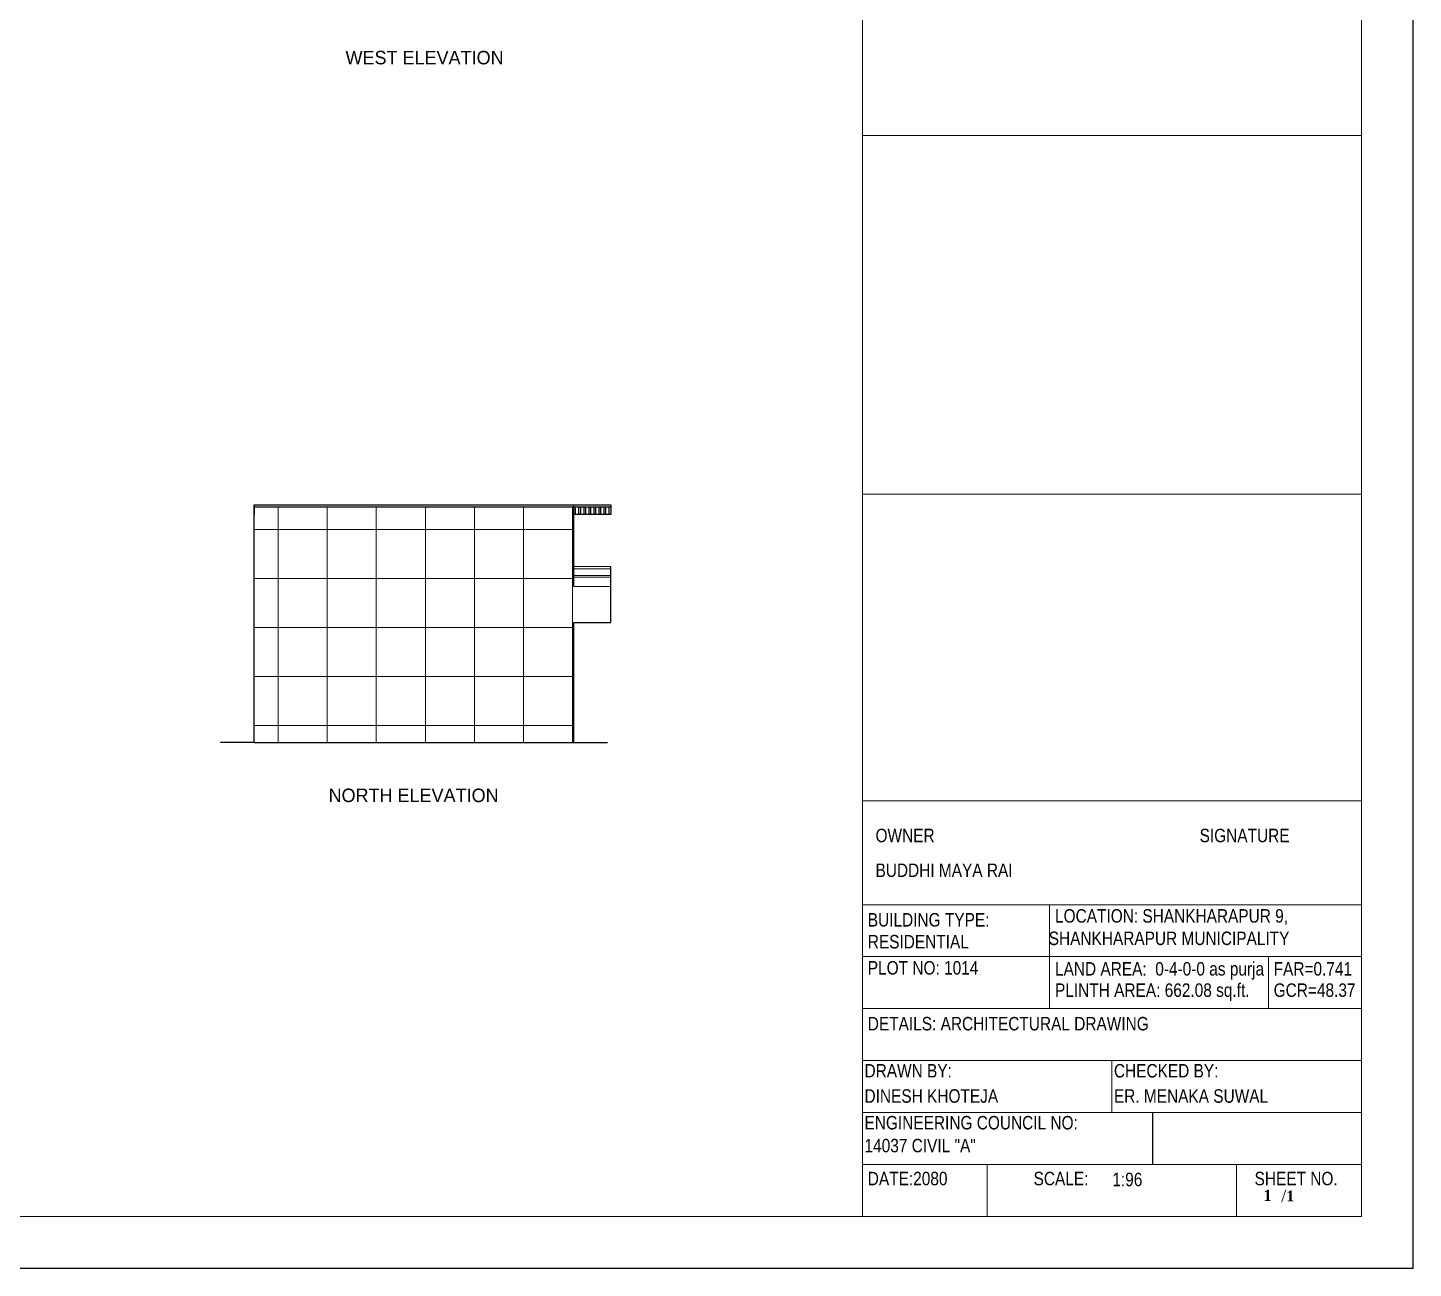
# Model space of a CAD drawing. Header units: inches. Extents: x 10143 to 23587, y -150 to 2442.
# Drawn here: x 19047 to 20282, y -150 to 956 of the extents above; entities that cross this region are included whole.
import ezdxf
from ezdxf.enums import TextEntityAlignment as Align

# ---------------------------------------------------------------- set-up
doc = ezdxf.new("R2010")
doc.units = ezdxf.units.IN
doc.header["$LTSCALE"] = 0.5
doc.header["$MEASUREMENT"] = 0
doc.layers.add('A-Wall', color=7, linetype='Continuous')
for name, color, linetype, lineweight in [('A_hatch', 253, 'Continuous', 5), ('DW TEXT', 92, 'Continuous', 15), ('ELE1', 3, 'Continuous', 9), ('ELEVATION', 85, 'Continuous', 9), ('TEXT', 220, 'Continuous', 9), ('Text 0.200', 122, 'Continuous', 20), ('Toilet', 7, 'Continuous', 25)]:
    doc.layers.add(name, color=color, linetype=linetype, lineweight=lineweight)
doc.styles.add('CEN', font='GOTHIC.TTF')
doc.styles.add('ordinary', font='ARIALN.TTF')
doc.styles.get("Standard").update_dxf_attribs({"font": 'arial.ttf'})

msp = doc.modelspace()

# ---------------------------------------------------------------- hatches: boundary and pattern name
at = {"layer": 'A_hatch', "ltscale": 5}
h = msp.add_hatch(dxfattribs=at)
h.set_pattern_fill('ANSI37', color=11, scale=350, angle=45)
h.set_pattern_definition([(90, (13188.888, 3352.15), (-43.75, 0), []), (180, (13188.888, 3352.15), (-4e-15, -43.75), [])])
h.paths.add_polyline_path([(19533.8, 318.4), (19533.8, 425.4), (19566.8, 425.4), (19566.8, 430.4), (19566.8, 457.4), (19533.8, 457.4), (19533.8, 528.4), (19248.9, 528.4), (19248.9, 521.6), (19248.9, 430.4), (19248.9, 318.4)])
at = {"layer": 'Toilet'}
h = msp.add_hatch(dxfattribs=at)
h.set_pattern_fill('ANSI32', color=256, scale=12, angle=45)
h.set_pattern_definition([(90, (5660.3564, 713.171), (-4.5, 0), []), (90, (5661.8564, 714.671), (-4.5, 0), [])])
h.paths.add_polyline_path([(19533.8, 528.4), (19533.8, 521.6), (19566.8, 521.6), (19566.8, 528.4)])

# ---------------------------------------------------------------- linework, layer by layer
at = {"layer": 'A-Wall', "ltscale": 50}
msp.add_line((20049.7, -11.5), (20049.7, -57.8), dxfattribs=at)
at = {"layer": 'A_hatch', "color": 11, "ltscale": 5}
for p, q in [((19566.8, 475.4), (19533.8, 475.4)), ((19566.8, 473.4), (19533.8, 473.4)), ((19566.8, 467.4), (19533.8, 467.4)), ((19566.8, 465.9), (19533.8, 465.9)), ((19533.8, 457.4), (19566.8, 457.4))]:
    msp.add_line(p, q, dxfattribs=at)
at = {"layer": 'Defpoints'}
msp.add_lwpolyline([(20282.1, 2097.5), (17104.5, 2097.5), (17104.5, -150.4), (20282.1, -150.4)], close=True, dxfattribs=at)
at = {"layer": 'ELE1'}
for p, q in [((19791.1, -104.1), (19791.1, 2051.2)), ((20235.8, 859.6), (19791.1, 859.6)), ((20235.8, 539.9), (19791.1, 539.9))]:
    msp.add_line(p, q, dxfattribs=at)
msp.add_lwpolyline([(17150.8, 2051.2), (20235.8, 2051.2), (20235.8, -104.1), (17150.8, -104.1)], close=True, dxfattribs=at)
at = {"layer": 'ELEVATION'}
msp.add_line((19566.8, 475.4), (19566.8, 435.4), dxfattribs=at)
at = {"layer": 'TEXT'}
for p, q in [((19791.1, 266.4), (20235.8, 266.4)), ((19791.1, 173.8), (20235.8, 173.8)), ((19957.9, 173.8), (19957.9, 81.2)), ((19791.1, 127.5), (20235.8, 127.5)), ((20152.9, 127.5), (20152.9, 81.1)), ((19791.1, 81.2), (20235.8, 81.2)), ((19791.1, 34.8), (20235.8, 34.8)), ((20013.4, 34.8), (20013.4, -11.5)), ((19791.1, -11.5), (20235.8, -11.5)), ((19791.1, -57.8), (20235.8, -57.8)), ((19902.3, -104.1), (19902.3, -57.8)), ((20124.6, -104.1), (20124.6, -57.8))]:
    msp.add_line(p, q, dxfattribs=at)
at = {"layer": 'Toilet'}
for p, q in [((19248.9, 430.4), (19248.9, 530.4)), ((19248.9, 530.4), (19566.8, 530.4)), ((19248.9, 530.4), (19248.9, 521.6)), ((19248.9, 528.4), (19566.8, 528.4)), ((19533.8, 457.4), (19533.8, 530.4)), ((19566.8, 521.6), (19533.8, 521.6)), ((19566.8, 530.4), (19566.8, 521.6)), ((19566.8, 435.4), (19566.8, 475.4)), ((19566.8, 430.4), (19566.8, 475.4)), ((19248.9, 318.4), (19248.9, 430.4)), ((19533.8, 425.4), (19566.8, 425.4)), ((19533.8, 318.4), (19533.8, 425.4)), ((19566.8, 425.4), (19566.8, 430.4)), ((19248.9, 318.4), (19218.9, 318.4)), ((19248.9, 318.4), (19533.8, 318.4)), ((19533.8, 318.4), (19563.8, 318.4))]:
    msp.add_line(p, q, dxfattribs=at)

# ---------------------------------------------------------------- texts
at = {"insert": (20124.6, -66.9), "char_height": 6.5423, "width": 86.843, "attachment_point": 1}
msp.add_mtext('\\A1;{\\fTimes New Roman|b1|i0|c0|p18;\\H1.2367x;\\P\\pi29.76545;\\H0.80859x;    \\fBookman Old Style|b0|i0|c0|p18;\\H1.6907x;/\\fBookman Old Style|b1|i0|c0|p18;\\H0.86414x;1\\fArial|b1|i0|c0|p34;\\H1.2047x; \\H0.8998x;   }', dxfattribs=at)
at = {"layer": 'DW TEXT', "ltscale": 0.13, "style": 'CEN'}
for s, p in [('WEST ELEVATION', (19400.7, 929.1)), ('NORTH ELEVATION', (19390.9, 271.3))]:
    msp.add_text(s, height=12, dxfattribs=at).set_placement(p, align=Align.MIDDLE_CENTER)
at = {"layer": 'TEXT', "style": 'ordinary'}
for s, p in [('OWNER', (19802.7, 229.5)), ('SIGNATURE', (20091.6, 229.5)), ('BUDDHI MAYA RAI', (19802.7, 198.5)), ('BUILDING TYPE:  ', (19795.8, 154.3)), ('LOCATION: SHANKHARAPUR 9,', (19962.7, 157.8)), ('SHANKHARAPUR MUNICIPALITY', (19957.1, 137.8)), ('RESIDENTIAL', (19795.8, 134.8)), ('PLOT NO: 1014 ', (19795.8, 111.5)), ('LAND AREA:  0-4-0-0 as purja', (19962.7, 110.6)), ('FAR=0.741', (20157.6, 110.6)), ('PLINTH AREA: 662.08 sq.ft.', (19962.7, 91.6)), ('GCR=48.37', (20157.6, 91.6)), ('DETAILS: ARCHITECTURAL DRAWING ', (19795.8, 61.7)), ('DRAWN BY:', (19792.9, 19.7)), ('CHECKED BY: ', (20015.2, 19.7)), ('DINESH KHOTEJA', (19792.9, -2.8)), ('ER. MENAKA SUWAL', (20015.2, -2.8)), ('ENGINEERING COUNCIL NO:', (19792.9, -26.6)), ('14037 CIVIL "A"', (19792.9, -47)), ('DATE:2080', (19795.8, -76.4)), ('SCALE:', (19943.6, -76.4)), ('SHEET NO.', (20140.6, -76.4))]:
    msp.add_text(s, height=12, dxfattribs=at).set_placement(p)
msp.add_attdef('1:96', (20013.8, -77.2), 'SCALE', height=12, dxfattribs=at)
at = {"layer": 'Text 0.200', "ltscale": 10, "insert": (20152.1, -80.5), "char_height": 9.93, "width": 19.482, "attachment_point": 2}
msp.add_mtext('{\\fBookman Old Style|b1|i0|c0|p18;1}', dxfattribs=at)

doc.saveas('drawing.dxf')
